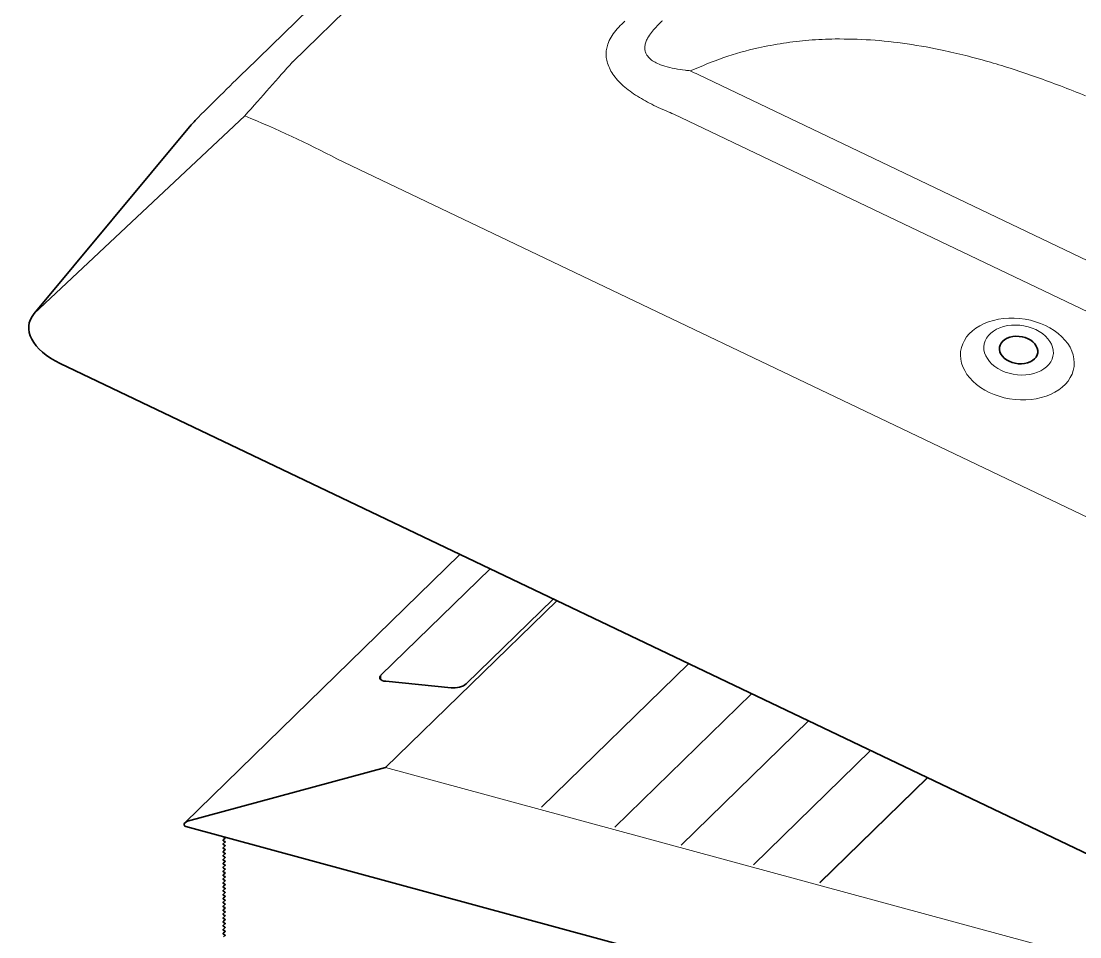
# Model space of a CAD drawing. Header units: millimetres. Extents: x -435 to 27166, y -19117 to 26500.
# Drawn here: x 24722.8 to 24788.8, y 19499 to 19556.1 of the extents above; entities that cross this region are included whole.
import ezdxf

# ---------------------------------------------------------------- set-up
doc = ezdxf.new("R2010")
doc.units = ezdxf.units.MM
doc.layers.add('Daglichtkoepel_Bitumen-P1-v1DWG_dwg', color=8, linetype='Continuous', lineweight=13)
doc.layers.add('VELUX_TEXT', color=250, linetype='Continuous', lineweight=13)

# ---------------------------------------------------------------- blocks, each defined once
blk = doc.blocks.new('Daglichtkoepel_Bitumen-P1-v1DWG_dwg-3211646-Details Appartement')
at = {"color": 250, "lineweight": 13}
for p, q in [((20292.8, 36677.1), (17836.8, 34279.9)), ((18357.6, 34340), (18362.7, 34344.6)), ((18478.2, 34260.1), (22354.8, 32407)), ((18427.8, 34202.5), (18418.8, 34206.4)), ((22316.5, 32344.2), (18439.9, 34197.3)), ((17907.1, 34126.6), (22459.4, 31950.5)), ((18230.8, 33100.4), (18463.4, 33327.5)), ((17976.7, 33301.9), (17976.7, 33309.3)), ((18451.5, 33040.4), (18652.9, 33236.9)), ((18565.9, 33009.3), (18751, 33190)), ((18670.7, 32980.9), (18840.9, 33147)), ((17729.9, 33051), (17730.1, 33051.2)), ((17729.9, 33044.9), (17730.1, 33045.1)), ((17729.9, 33038.7), (17730.1, 33038.9)), ((17729.9, 33032.5), (17730.1, 33032.7)), ((17729.9, 33026.4), (17730.1, 33026.6)), ((17729.9, 33020.2), (17730.1, 33020.4)), ((17729.9, 33014.1), (17730.1, 33014.3)), ((17729.9, 33007.9), (17730.1, 33008.1)), ((17729.9, 33001.7), (17730.1, 33002)), ((17729.9, 32995.6), (17730.1, 32995.8)), ((17729.9, 32989.4), (17730.1, 32989.6)), ((17729.9, 32983.3), (17730.1, 32983.5)), ((17729.9, 32977.1), (17730.1, 32977.3)), ((17729.9, 32971), (17730.1, 32971.2)), ((17729.9, 32964.8), (17730.1, 32965)), ((17729.9, 32958.6), (17730.1, 32958.8)), ((17729.9, 32952.5), (17730.1, 32952.7)), ((17729.9, 32946.3), (17730.1, 32946.5)), ((17729.9, 32940.2), (17730.1, 32940.4)), ((17729.9, 32934), (17730.1, 32934.2)), ((17729.9, 32927.9), (17730.1, 32928.1)), ((17729.9, 32921.7), (17730.1, 32921.9)), ((17729.9, 32915.5), (17730.1, 32915.7)), ((17729.9, 32909.4), (17730.1, 32909.6)), ((17729.9, 32903.2), (17730.1, 32903.4)), ((17729.9, 32897.1), (17730.1, 32897.3))]:
    blk.add_line(p, q, dxfattribs=at)
at = {"color": 90, "lineweight": 35}
for p, q in [((20218.6, 36663.6), (17762.7, 34266.5)), ((17676.4, 34180.4), (17428.1, 33882)), ((17469.4, 33802.6), (22533.7, 31381.8)), ((18101.6, 33500.4), (17666.5, 33075.7)), ((17976.7, 33309.3), (18149.2, 33477.7)), ((18249.1, 33429.9), (18111.5, 33295.7)), ((18087.5, 33289.2), (17984.2, 33299.6)), ((18346.5, 33069), (18562.7, 33280)), ((18670.9, 32980.8), (18841.1, 33146.9)), ((17668.1, 33069.7), (20761.2, 32229.1))]:
    blk.add_line(p, q, dxfattribs=at)
at = {"color": 250, "lineweight": 13, "flags": 128}
for points in [[(18938.9, 33756.9), (18931.7, 33760.7), (18924.9, 33764.9), (18918.7, 33769.6), (18913, 33774.6), (18908, 33779.9), (18903.7, 33785.5), (18900.1, 33791.4), (18897.2, 33797.3), (18895.1, 33803.4), (18893.8, 33809.6), (18893.4, 33815.8), (18893.7, 33821.9), (18894.9, 33827.9), (18896.9, 33833.7), (18899.6, 33839.3), (18903.1, 33844.7), (18907.3, 33849.7), (18912.3, 33854.4), (18917.8, 33858.7), (18924, 33862.5), (18930.7, 33865.9), (18937.8, 33868.7), (18945.4, 33871), (18953.3, 33872.8), (18961.5, 33874), (18969.9, 33874.6), (18978.5, 33874.6), (18987, 33874.1), (18995.5, 33872.9), (19004, 33871.2), (19012.2, 33868.9), (19020.2, 33866.1), (19027.8, 33862.8), (19035, 33859), (19041.8, 33854.8), (19048, 33850.1), (19053.7, 33845.1), (19058.7, 33839.8), (19063, 33834.2), (19066.7, 33828.4), (19069.5, 33822.4), (19071.6, 33816.3), (19072.9, 33810.1), (19073.3, 33803.9), (19073, 33797.8), (19071.8, 33791.8), (19069.9, 33786), (19067.1, 33780.4), (19063.6, 33775), (19059.4, 33770), (19054.5, 33765.3), (19048.9, 33761), (19042.7, 33757.2), (19036, 33753.8), (19028.9, 33751), (19021.3, 33748.7), (19013.4, 33746.9), (19005.2, 33745.7), (18996.8, 33745.1), (18988.3, 33745.1), (18979.7, 33745.7), (18971.2, 33746.8), (18962.7, 33748.5), (18954.5, 33750.8), (18946.5, 33753.6)], [(19012.5, 33856.4), (19006.6, 33858.9), (19000.3, 33860.9), (18993.8, 33862.4), (18987.2, 33863.3), (18980.6, 33863.6), (18974, 33863.4), (18967.6, 33862.6), (18961.5, 33861.2), (18955.7, 33859.3), (18950.3, 33856.8), (18945.5, 33853.9), (18941.2, 33850.6), (18937.6, 33846.9), (18934.7, 33842.8), (18932.5, 33838.5), (18931.1, 33833.9), (18930.5, 33829.2), (18930.6, 33824.5), (18931.6, 33819.7), (18933.4, 33815), (18935.9, 33810.4), (18939.1, 33806), (18943.1, 33801.9), (18947.6, 33798.1), (18952.7, 33794.7), (18958.2, 33791.7), (18964.2, 33789.2), (18970.5, 33787.2), (18976.9, 33785.7), (18983.6, 33784.8), (18990.2, 33784.4), (18996.8, 33784.7), (19003.2, 33785.5), (19009.3, 33786.9), (19015.1, 33788.8), (19020.4, 33791.2), (19025.3, 33794.1), (19029.5, 33797.5), (19033.2, 33801.2), (19036.1, 33805.3), (19038.3, 33809.6), (19039.7, 33814.1), (19040.3, 33818.8), (19040.1, 33823.6), (19039.2, 33828.4), (19037.4, 33833.1), (19034.9, 33837.7), (19031.6, 33842), (19027.7, 33846.2), (19023.2, 33850), (19018.1, 33853.4)]]:
    blk.add_lwpolyline(points, close=True, dxfattribs=at)
at = {"color": 90, "lineweight": 35, "flags": 128}
for points in [[(18970.4, 33806.2), (18975, 33804.3), (18979.8, 33803.1), (18984.8, 33802.3), (18989.8, 33802.2), (18994.6, 33802.7), (18999.3, 33803.7), (19003.5, 33805.3), (19007.3, 33807.4), (19010.4, 33810), (19012.9, 33812.9), (19014.6, 33816.2), (19015.6, 33819.7), (19015.7, 33823.2), (19014.9, 33826.8), (19013.4, 33830.4), (19011.1, 33833.7), (19008.1, 33836.8), (19004.5, 33839.6), (19000.4, 33841.9), (18995.8, 33843.7), (18991, 33845), (18986, 33845.7), (18981, 33845.9), (18976.1, 33845.4), (18971.5, 33844.3), (18967.3, 33842.7), (18963.5, 33840.6), (18960.4, 33838.1), (18957.9, 33835.1), (18956.2, 33831.9), (18955.2, 33828.4), (18955.1, 33824.8), (18955.8, 33821.2), (18957.4, 33817.7), (18959.7, 33814.3), (18962.7, 33811.2), (18966.3, 33808.5)], [(17670.8, 33078), (17984.1, 33163)], [(17729.9, 33052.2), (17727.5, 33053.4)], [(17727.5, 33049.1), (17729.9, 33051)], [(17729.9, 33046.1), (17727.5, 33047.2)], [(17727.5, 33042.9), (17729.9, 33044.9)], [(17729.9, 33039.9), (17727.5, 33041.1)], [(17727.5, 33036.8), (17729.9, 33038.7)], [(17729.9, 33033.8), (17727.5, 33034.9)], [(17727.5, 33030.6), (17729.9, 33032.5)], [(17729.9, 33027.6), (17727.5, 33028.8)], [(17727.5, 33024.5), (17729.9, 33026.4)], [(17729.9, 33021.5), (17727.5, 33022.6)], [(17727.5, 33018.3), (17729.9, 33020.2)], [(17729.9, 33015.3), (17727.5, 33016.4)], [(17727.5, 33012.1), (17729.9, 33014.1)], [(17729.9, 33009.1), (17727.5, 33010.3)], [(17727.5, 33006), (17729.9, 33007.9)], [(17729.9, 33003), (17727.5, 33004.1)], [(17727.5, 32999.8), (17729.9, 33001.7)], [(17729.9, 32996.8), (17727.5, 32998)], [(17727.5, 32993.7), (17729.9, 32995.6)], [(17729.9, 32990.7), (17727.5, 32991.8)], [(17727.5, 32987.5), (17729.9, 32989.4)], [(17729.9, 32984.5), (17727.5, 32985.7)], [(17727.5, 32981.3), (17729.9, 32983.3)], [(17729.9, 32978.3), (17727.5, 32979.5)], [(17727.5, 32975.2), (17729.9, 32977.1)], [(17729.9, 32972.2), (17727.5, 32973.3)], [(17727.5, 32969), (17729.9, 32971)], [(17729.9, 32966), (17727.5, 32967.2)], [(17727.5, 32962.9), (17729.9, 32964.8)], [(17729.9, 32959.9), (17727.5, 32961)], [(17727.5, 32956.7), (17729.9, 32958.6)], [(17729.9, 32953.7), (17727.5, 32954.9)], [(17727.5, 32950.6), (17729.9, 32952.5)], [(17729.9, 32947.6), (17727.5, 32948.7)], [(17727.5, 32944.4), (17729.9, 32946.3)], [(17729.9, 32941.4), (17727.5, 32942.6)], [(17727.5, 32938.2), (17729.9, 32940.2)], [(17729.9, 32935.2), (17727.5, 32936.4)], [(17727.5, 32932.1), (17729.9, 32934)], [(17729.9, 32929.1), (17727.5, 32930.2)], [(17727.5, 32925.9), (17729.9, 32927.9)], [(17729.9, 32922.9), (17727.5, 32924.1)], [(17727.5, 32919.8), (17729.9, 32921.7)], [(17729.9, 32916.8), (17727.5, 32917.9)], [(17727.5, 32913.6), (17729.9, 32915.5)], [(17729.9, 32910.6), (17727.5, 32911.8)], [(17727.5, 32907.5), (17729.9, 32909.4)], [(17729.9, 32904.5), (17727.5, 32905.6)], [(17727.5, 32901.3), (17729.9, 32903.2)], [(17729.9, 32898.3), (17727.5, 32899.4)], [(17727.5, 32895.1), (17729.9, 32897.1)]]:
    blk.add_lwpolyline(points, close=True, dxfattribs=at)
at = {"color": 250, "lineweight": 13, "flags": 128}
blk.add_lwpolyline([(19892.6, 32644.3), (17984.1, 33163), (18254.8, 33427.2)], dxfattribs=at)
at = {"color": 90, "lineweight": 35}
for centre, radius, start, end in [((23637.9, 28253.8), 8406.6, 134.33758, 135.10597), ((17754.5, 34115.4), 101.6, 135.082, 140.2326)]:
    blk.add_arc(centre, radius, start, end, dxfattribs=at)
at = {"color": 250, "lineweight": 13}
for centre, major_axis, ratio, start_param, end_param in [((17096, 33324.1), (933.8, 1148.2), 0.033232, 0.614725, 0.737823), ((16864.7, 33281.6), (2095.1, 454.9), 0.516569, 0.587526, 0.596528), ((16836.6, 33289.7), (2072.7, 429.3), 0.475776, 0.594013, 0.603015), ((17096, 33324.1), (-1396.8, 50.7), 0.717478, 4.119108, 4.242207)]:
    blk.add_ellipse(centre, major_axis=major_axis, ratio=ratio, start_param=start_param, end_param=end_param, dxfattribs=at)
at = {"color": 90, "lineweight": 35}
for centre, major_axis, ratio, start_param, end_param in [((17530.8, 33846.6), (-110.9, 18.1), 0.539614, 5.975329, 7.357641), ((17992.5, 33307.7), (17.7, 2.9), 0.434869, 2.584107, 4.154904), ((18095.8, 33297.3), (17.7, 2.9), 0.434869, 4.154904, 5.7257), ((17672, 33073.9), (6.78, 1.76), 0.609236, 1.588498, 3.958802), ((17672, 33073.9), (6.78, 1.76), 0.609236, 1.588498, 3.958802), ((17728.9, 33048.4), (2.03, 0.53), 0.609236, 2.199364, 3.770161), ((17728.9, 33048.4), (2.03, 0.53), 0.609236, 2.199364, 3.770161), ((17728.9, 33042.2), (2.03, 0.53), 0.609236, 2.199364, 3.770161), ((17728.9, 33042.2), (2.03, 0.53), 0.609236, 2.199364, 3.770161), ((17728.9, 33054.6), (2.03, 0.53), 0.609236, 3.425467, 3.770161), ((17728.9, 33054.6), (2.03, 0.53), 0.609236, 3.425467, 3.770161), ((17728.9, 33051.5), (1.36, 0.35), 0.609236, 5.340956, 6.911753), ((17728.9, 33051.5), (1.36, 0.35), 0.609236, 5.340956, 6.911753), ((17728.9, 33045.3), (1.36, 0.35), 0.609236, 5.340956, 6.911753), ((17728.9, 33045.3), (1.36, 0.35), 0.609236, 5.340956, 6.911753), ((17728.9, 33036.1), (2.03, 0.53), 0.609236, 2.199364, 3.770161), ((17728.9, 33036.1), (2.03, 0.53), 0.609236, 2.199364, 3.770161), ((17728.9, 33029.9), (2.03, 0.53), 0.609236, 2.199364, 3.770161), ((17728.9, 33029.9), (2.03, 0.53), 0.609236, 2.199364, 3.770161), ((17728.9, 33039.2), (1.36, 0.35), 0.609236, 5.340956, 6.911753), ((17728.9, 33039.2), (1.36, 0.35), 0.609236, 5.340956, 6.911753), ((17728.9, 33033), (1.36, 0.35), 0.609236, 5.340956, 6.911753), ((17728.9, 33033), (1.36, 0.35), 0.609236, 5.340956, 6.911753), ((17728.9, 33026.8), (1.36, 0.35), 0.609236, 5.340956, 6.911753), ((17728.9, 33026.8), (1.36, 0.35), 0.609236, 5.340956, 6.911753), ((17728.9, 33023.8), (2.03, 0.53), 0.609236, 2.199364, 3.770161), ((17728.9, 33023.8), (2.03, 0.53), 0.609236, 2.199364, 3.770161), ((17728.9, 33017.6), (2.03, 0.53), 0.609236, 2.199364, 3.770161), ((17728.9, 33017.6), (2.03, 0.53), 0.609236, 2.199364, 3.770161), ((17728.9, 33011.4), (2.03, 0.53), 0.609236, 2.199364, 3.770161), ((17728.9, 33011.4), (2.03, 0.53), 0.609236, 2.199364, 3.770161), ((17728.9, 33020.7), (1.36, 0.35), 0.609236, 5.340956, 6.911753), ((17728.9, 33020.7), (1.36, 0.35), 0.609236, 5.340956, 6.911753), ((17728.9, 33014.5), (1.36, 0.35), 0.609236, 5.340956, 6.911753), ((17728.9, 33014.5), (1.36, 0.35), 0.609236, 5.340956, 6.911753), ((17728.9, 33008.4), (1.36, 0.35), 0.609236, 5.340956, 6.911753), ((17728.9, 33008.4), (1.36, 0.35), 0.609236, 5.340956, 6.911753), ((17728.9, 33005.3), (2.03, 0.53), 0.609236, 2.199364, 3.770161), ((17728.9, 33005.3), (2.03, 0.53), 0.609236, 2.199364, 3.770161), ((17728.9, 32999.1), (2.03, 0.53), 0.609236, 2.199364, 3.770161), ((17728.9, 32999.1), (2.03, 0.53), 0.609236, 2.199364, 3.770161), ((17728.9, 32993), (2.03, 0.53), 0.609236, 2.199364, 3.770161), ((17728.9, 32993), (2.03, 0.53), 0.609236, 2.199364, 3.770161), ((17728.9, 33002.2), (1.36, 0.35), 0.609236, 5.340956, 6.911753), ((17728.9, 33002.2), (1.36, 0.35), 0.609236, 5.340956, 6.911753), ((17728.9, 32996.1), (1.36, 0.35), 0.609236, 5.340956, 6.911753), ((17728.9, 32996.1), (1.36, 0.35), 0.609236, 5.340956, 6.911753), ((17728.9, 32986.8), (2.03, 0.53), 0.609236, 2.199364, 3.770161), ((17728.9, 32986.8), (2.03, 0.53), 0.609236, 2.199364, 3.770161), ((17728.9, 32980.7), (2.03, 0.53), 0.609236, 2.199364, 3.770161), ((17728.9, 32980.7), (2.03, 0.53), 0.609236, 2.199364, 3.770161), ((17728.9, 32974.5), (2.03, 0.53), 0.609236, 2.199364, 3.770161), ((17728.9, 32974.5), (2.03, 0.53), 0.609236, 2.199364, 3.770161), ((17728.9, 32989.9), (1.36, 0.35), 0.609236, 5.340956, 6.911753), ((17728.9, 32989.9), (1.36, 0.35), 0.609236, 5.340956, 6.911753), ((17728.9, 32983.7), (1.36, 0.35), 0.609236, 5.340956, 6.911753), ((17728.9, 32983.7), (1.36, 0.35), 0.609236, 5.340956, 6.911753), ((17728.9, 32977.6), (1.36, 0.35), 0.609236, 5.340956, 6.911753), ((17728.9, 32977.6), (1.36, 0.35), 0.609236, 5.340956, 6.911753), ((17728.9, 32968.3), (2.03, 0.53), 0.609236, 2.199364, 3.770161), ((17728.9, 32968.3), (2.03, 0.53), 0.609236, 2.199364, 3.770161), ((17728.9, 32962.2), (2.03, 0.53), 0.609236, 2.199364, 3.770161), ((17728.9, 32962.2), (2.03, 0.53), 0.609236, 2.199364, 3.770161), ((17728.9, 32971.4), (1.36, 0.35), 0.609236, 5.340956, 6.911753), ((17728.9, 32971.4), (1.36, 0.35), 0.609236, 5.340956, 6.911753), ((17728.9, 32965.3), (1.36, 0.35), 0.609236, 5.340956, 6.911753), ((17728.9, 32965.3), (1.36, 0.35), 0.609236, 5.340956, 6.911753), ((17728.9, 32959.1), (1.36, 0.35), 0.609236, 5.340956, 6.911753), ((17728.9, 32959.1), (1.36, 0.35), 0.609236, 5.340956, 6.911753), ((17728.9, 32956), (2.03, 0.53), 0.609236, 2.199364, 3.770161), ((17728.9, 32956), (2.03, 0.53), 0.609236, 2.199364, 3.770161), ((17728.9, 32949.9), (2.03, 0.53), 0.609236, 2.199364, 3.770161), ((17728.9, 32949.9), (2.03, 0.53), 0.609236, 2.199364, 3.770161), ((17728.9, 32943.7), (2.03, 0.53), 0.609236, 2.199364, 3.770161), ((17728.9, 32943.7), (2.03, 0.53), 0.609236, 2.199364, 3.770161), ((17728.9, 32952.9), (1.36, 0.35), 0.609236, 5.340956, 6.911753), ((17728.9, 32952.9), (1.36, 0.35), 0.609236, 5.340956, 6.911753), ((17728.9, 32946.8), (1.36, 0.35), 0.609236, 5.340956, 6.911753), ((17728.9, 32946.8), (1.36, 0.35), 0.609236, 5.340956, 6.911753), ((17728.9, 32940.6), (1.36, 0.35), 0.609236, 5.340956, 6.911753), ((17728.9, 32940.6), (1.36, 0.35), 0.609236, 5.340956, 6.911753), ((17728.9, 32937.5), (2.03, 0.53), 0.609236, 2.199364, 3.770161), ((17728.9, 32937.5), (2.03, 0.53), 0.609236, 2.199364, 3.770161), ((17728.9, 32931.4), (2.03, 0.53), 0.609236, 2.199364, 3.770161), ((17728.9, 32931.4), (2.03, 0.53), 0.609236, 2.199364, 3.770161), ((17728.9, 32925.2), (2.03, 0.53), 0.609236, 2.199364, 3.770161), ((17728.9, 32925.2), (2.03, 0.53), 0.609236, 2.199364, 3.770161), ((17728.9, 32934.5), (1.36, 0.35), 0.609236, 5.340956, 6.911753), ((17728.9, 32934.5), (1.36, 0.35), 0.609236, 5.340956, 6.911753), ((17728.9, 32928.3), (1.36, 0.35), 0.609236, 5.340956, 6.911753), ((17728.9, 32928.3), (1.36, 0.35), 0.609236, 5.340956, 6.911753), ((17728.9, 32919.1), (2.03, 0.53), 0.609236, 2.199364, 3.770161), ((17728.9, 32919.1), (2.03, 0.53), 0.609236, 2.199364, 3.770161), ((17728.9, 32912.9), (2.03, 0.53), 0.609236, 2.199364, 3.770161), ((17728.9, 32912.9), (2.03, 0.53), 0.609236, 2.199364, 3.770161), ((17728.9, 32922.2), (1.36, 0.35), 0.609236, 5.340956, 6.911753), ((17728.9, 32922.2), (1.36, 0.35), 0.609236, 5.340956, 6.911753), ((17728.9, 32916), (1.36, 0.35), 0.609236, 5.340956, 6.911753), ((17728.9, 32916), (1.36, 0.35), 0.609236, 5.340956, 6.911753), ((17728.9, 32909.8), (1.36, 0.35), 0.609236, 5.340956, 6.911753), ((17728.9, 32909.8), (1.36, 0.35), 0.609236, 5.340956, 6.911753), ((17728.9, 32906.8), (2.03, 0.53), 0.609236, 2.199364, 3.770161), ((17728.9, 32906.8), (2.03, 0.53), 0.609236, 2.199364, 3.770161), ((17728.9, 32900.6), (2.03, 0.53), 0.609236, 2.199364, 3.770161), ((17728.9, 32900.6), (2.03, 0.53), 0.609236, 2.199364, 3.770161), ((17728.9, 32903.7), (1.36, 0.35), 0.609236, 5.340956, 6.911753), ((17728.9, 32903.7), (1.36, 0.35), 0.609236, 5.340956, 6.911753), ((17728.9, 32897.5), (1.36, 0.35), 0.609236, 5.340956, 6.911753), ((17728.9, 32897.5), (1.36, 0.35), 0.609236, 5.340956, 6.911753)]:
    blk.add_ellipse(centre, major_axis=major_axis, ratio=ratio, start_param=start_param, end_param=end_param, dxfattribs=at)
at = {"color": 250, "lineweight": 13}
for points, knots in [([(18418.8, 34206.4), (18414.1, 34208.6), (18404.9, 34212.9), (18391.7, 34220), (18379.2, 34227.6), (18367.7, 34235.8), (18357.4, 34244.5), (18348.6, 34253.7), (18341.6, 34263.3), (18336.6, 34273), (18333.6, 34282.5), (18332.6, 34291.5), (18333.2, 34299.9), (18335.6, 34309.4), (18340.4, 34319.5), (18347.9, 34330.2), (18354.3, 34336.7), (18357.6, 34340)], [0, 0, 0, 0, 0.064315, 0.128693, 0.192943, 0.257239, 0.321693, 0.385891, 0.449533, 0.513452, 0.577081, 0.634229, 0.691573, 0.748778, 0.832334, 0.916236, 1, 1, 1, 1]), ([(18422.1, 34345.3), (18421.5, 34344.7), (18417.9, 34341.4), (18411.7, 34335.3), (18404.2, 34326.7), (18398.8, 34318.7), (18395.5, 34311.4), (18394, 34305.6), (18393.9, 34300.2), (18394.9, 34295.3), (18397.6, 34289.8), (18402.6, 34284.3), (18410, 34279.4), (18417.9, 34275.9), (18428.3, 34272.4), (18441.4, 34269.3), (18452.5, 34267.7), (18458.1, 34266.9)], [0, 0, 0, 0, 0.019763, 0.105202, 0.190701, 0.275783, 0.333663, 0.391456, 0.433872, 0.481314, 0.528743, 0.598726, 0.665745, 0.732922, 0.783335, 0.891577, 1, 1, 1, 1]), ([(18695.3, 34316.5), (18681.4, 34316), (18654, 34315.1), (18613.4, 34310.2), (18568.2, 34301.7), (18518.5, 34288.1), (18483.4, 34273.3), (18465.9, 34265.9)], [0, 0, 0, 0, 0.176422, 0.349556, 0.520191, 0.760573, 1, 1, 1, 1]), ([(19091.1, 34226.5), (19078, 34231.8), (19052.3, 34242), (19014.1, 34256), (18977.2, 34268.6), (18941.4, 34279.6), (18905.6, 34289.4), (18861.7, 34299.8), (18810, 34309.2), (18751.9, 34315.8), (18713.9, 34316.3), (18695.3, 34316.5)], [0, 0, 0, 0, 0.103556, 0.203064, 0.298582, 0.390173, 0.477909, 0.571719, 0.721306, 0.863816, 1, 1, 1, 1]), ([(18458.2, 34266.8), (18458.2, 34266.8), (18460.9, 34266.7), (18463.5, 34266.6), (18465.9, 34265.9), (18465.9, 34265.9)], [0, 0, 0, 0, 0.000042, 0.999963, 1, 1, 1, 1])]:
    blk.add_open_spline(points, degree=3, knots=knots, dxfattribs=at)
at = {"layer": 'VELUX_TEXT'}
blk.add_line((17761.2, 34194.5), (17428.1, 33882), dxfattribs=at)

msp = doc.modelspace()

# ---------------------------------------------------------------- block references
at = {"layer": 'Daglichtkoepel_Bitumen-P1-v1DWG_dwg', "color": 250, "xscale": 0.0393700796202811, "yscale": 0.0393700796202811, "zscale": 0.0393700796202811}
msp.add_blockref('Daglichtkoepel_Bitumen-P1-v1DWG_dwg-3211646-Details Appartement', (24037.5, 18203.96), dxfattribs=at)

doc.saveas('drawing.dxf')
